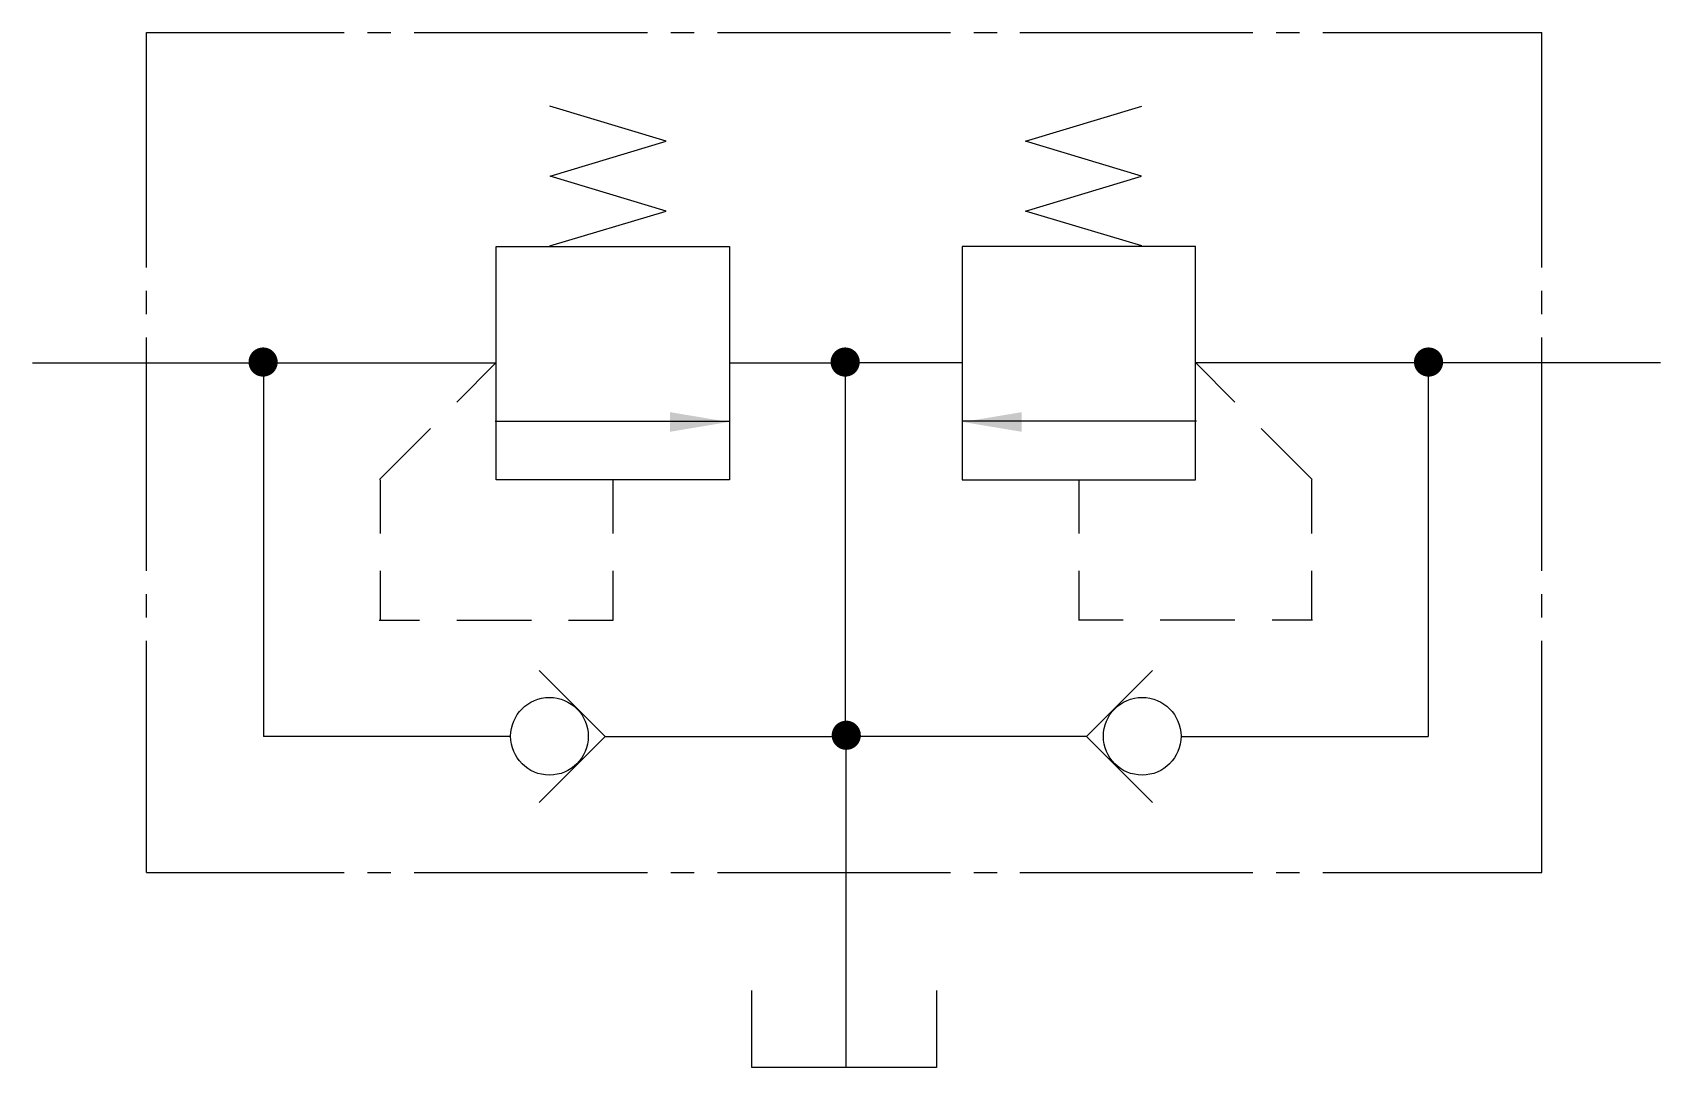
# Model space of a CAD drawing. Extents: x 233.4 to 303.2, y 64.4 to 108.8.
import ezdxf

# ---------------------------------------------------------------- set-up
doc = ezdxf.new("R2010")
doc.units = 0
doc.header["$LTSCALE"] = 5
doc.header["$MEASUREMENT"] = 0
doc.layers.add('11', color=1, linetype='CONTINUOUS')
doc.layers.add('12', color=2, linetype='CONTINUOUS')

msp = doc.modelspace()

# ---------------------------------------------------------------- linework, layer by layer
at = {"layer": '11'}
for p, q in [((260.616, 104.131), (255.619, 105.634)), ((276.012, 104.131), (281.009, 105.634)), ((255.634, 102.629), (260.616, 104.131)), ((280.994, 102.629), (276.012, 104.131)), ((260.616, 101.127), (255.634, 102.629)), ((276.012, 101.127), (280.994, 102.629)), ((255.619, 99.644), (260.616, 101.127)), ((281.009, 99.644), (276.012, 101.127)), ((253.325, 99.621), (263.325, 99.621)), ((253.325, 89.621), (253.325, 99.621)), ((263.325, 99.621), (263.325, 89.621)), ((283.303, 99.621), (273.303, 99.621)), ((273.303, 99.621), (273.303, 89.621)), ((283.303, 89.621), (283.303, 99.621)), ((233.442, 94.624), (253.325, 94.624)), ((243.344, 94.682), (243.344, 78.611)), ((263.325, 94.624), (268.305, 94.624)), ((268.305, 78.623), (268.305, 94.642)), ((273.303, 94.624), (268.323, 94.624)), ((303.244, 94.624), (283.303, 94.624)), ((293.284, 94.682), (293.284, 78.611)), ((253.284, 92.135), (263.3, 92.135)), ((283.344, 92.135), (273.329, 92.135)), ((263.325, 89.621), (253.325, 89.621)), ((273.303, 89.621), (283.303, 89.621)), ((255.16, 81.452), (257.988, 78.623)), ((281.468, 81.452), (278.64, 78.623)), ((253.941, 78.611), (243.344, 78.611)), ((257.988, 78.623), (255.16, 75.795)), ((257.985, 78.623), (268.305, 78.623)), ((268.314, 78.606), (268.314, 64.436)), ((278.643, 78.623), (268.323, 78.623)), ((278.64, 78.623), (281.468, 75.795)), ((282.687, 78.611), (293.284, 78.611)), ((264.287, 64.437), (264.287, 67.737)), ((272.207, 67.737), (272.207, 64.437)), ((272.207, 64.437), (264.287, 64.437))]:
    msp.add_line(p, q, dxfattribs=at)
at = {"layer": '11', "const_width": 0.625}
for points in [[(243.328, 94.35, 1), (243.328, 94.975, 1)], [(268.286, 94.35, 1), (268.286, 94.975, 1)], [(293.3, 94.35, -1), (293.3, 94.975, -1)], [(268.021, 78.669, 1), (268.646, 78.669, 1)]]:
    msp.add_lwpolyline(points, format="xyb", close=True, dxfattribs=at)
at = {"layer": '11'}
for centre in [(255.607, 78.628), (281.021, 78.628)]:
    msp.add_circle(centre, 1.665, dxfattribs=at)
at = {"layer": '12'}
for p, q in [((238.321, 108.781), (246.809, 108.781)), ((238.321, 98.718), (238.321, 108.781)), ((247.809, 108.781), (248.809, 108.781)), ((249.809, 108.781), (259.809, 108.781)), ((260.809, 108.781), (261.809, 108.781)), ((262.809, 108.781), (272.809, 108.781)), ((273.809, 108.781), (274.809, 108.781)), ((275.773, 108.781), (285.773, 108.781)), ((286.773, 108.781), (287.773, 108.781)), ((288.773, 108.781), (298.161, 108.781)), ((298.161, 98.718), (298.161, 108.781)), ((238.321, 96.718), (238.321, 97.718)), ((298.161, 96.718), (298.161, 97.718)), ((238.321, 85.718), (238.321, 95.718)), ((298.161, 85.718), (298.161, 95.718)), ((253.325, 94.64), (251.631, 92.946)), ((283.303, 94.64), (284.997, 92.946)), ((250.499, 91.814), (248.317, 89.632)), ((286.129, 91.814), (288.311, 89.632)), ((248.344, 89.621), (248.344, 87.318)), ((258.323, 89.621), (258.323, 87.318)), ((278.305, 89.621), (278.305, 87.318)), ((288.284, 89.621), (288.284, 87.318)), ((248.344, 85.718), (248.344, 83.595)), ((258.323, 85.718), (258.323, 83.595)), ((278.305, 85.718), (278.305, 83.595)), ((288.284, 85.718), (288.284, 83.595)), ((238.321, 83.718), (238.321, 84.718)), ((298.161, 83.718), (298.161, 84.718)), ((248.309, 83.595), (250.029, 83.595)), ((251.629, 83.595), (254.829, 83.595)), ((256.429, 83.595), (258.336, 83.595)), ((280.199, 83.595), (278.292, 83.595)), ((284.999, 83.595), (281.799, 83.595)), ((288.319, 83.595), (286.599, 83.595)), ((238.321, 72.786), (238.321, 82.718)), ((298.161, 72.786), (298.161, 82.718)), ((238.321, 72.786), (246.809, 72.786)), ((247.809, 72.786), (248.809, 72.786)), ((249.809, 72.786), (259.809, 72.786)), ((260.809, 72.786), (261.809, 72.786)), ((262.809, 72.786), (272.809, 72.786)), ((273.809, 72.786), (274.809, 72.786)), ((275.773, 72.786), (285.773, 72.786)), ((286.773, 72.786), (287.773, 72.786)), ((288.773, 72.786), (298.161, 72.786))]:
    msp.add_line(p, q, dxfattribs=at)
for points in [[(260.78, 91.675), (260.78, 92.515), (263.3, 92.095)], [(275.849, 91.675), (275.849, 92.515), (273.329, 92.095)]]:
    msp.add_solid(points, dxfattribs=at)

doc.saveas('drawing.dxf')
